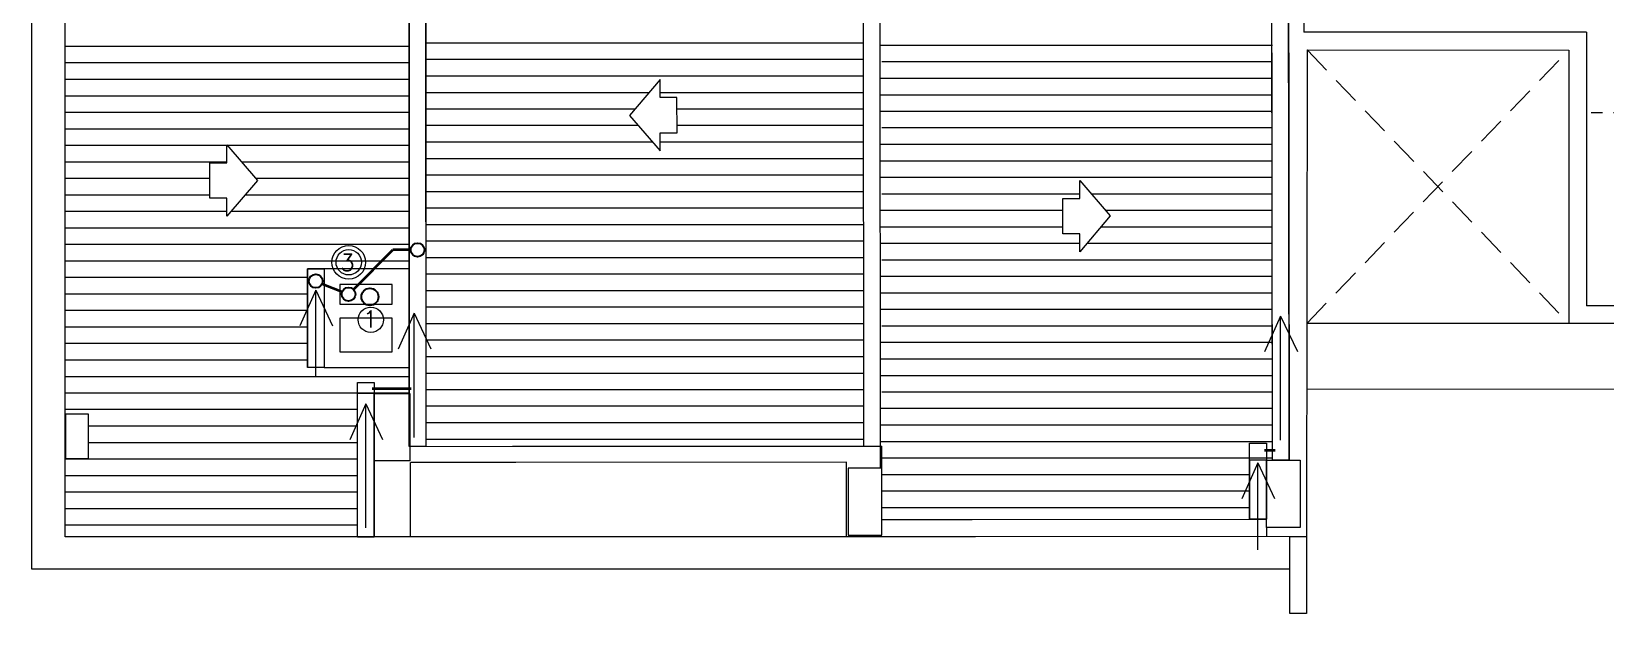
# Model space of a CAD drawing. Header units: millimetres. Extents: x 539 to 842, y -453 to -96.
# Drawn here: x 792.75 to 806.79, y -241.91 to -236.72 of the extents above; entities that cross this region are included whole.
import ezdxf

# ---------------------------------------------------------------- set-up
doc = ezdxf.new("R2010")
doc.units = ezdxf.units.MM
doc.header["$LTSCALE"] = 0.1
for name, pattern in [('CONTINUA', [0]), ('DASHED', [0.7, 0.5, -0.2]), ('HIDDEN', [0.375, 0.25, -0.125])]:
    doc.linetypes.add(name, pattern=pattern)
doc.layers.get('0').update_dxf_attribs({"lineweight": 5})
for name, color, linetype in [('00-Pluvial', 40, 'Continuous'), ('00-Ventilacion', 3, 'Continuous'), ('Textos', 7, 'Continuous')]:
    doc.layers.add(name, color=color, linetype=linetype)
doc.styles.add('Romans', font='romans.shx')

# ---------------------------------------------------------------- blocks, each defined once
blk = doc.blocks.new('T1-5P-2020')
at = {"color": 8}
for p, q in [((4088.513, 1352.248), (4088.512, 1359.448)), ((4091.582, 1358.964), (4091.582, 1353.056)), ((4091.727, 1358.965), (4091.732, 1353.056)), ((4095.638, 1353.06), (4095.632, 1358.968)), ((4095.788, 1352.863), (4095.782, 1358.968)), ((4090.675, 1354.641), (4090.675, 1353.761)), ((4090.824, 1354.641), (4090.675, 1354.641)), ((4090.824, 1353.761), (4090.675, 1353.761)), ((4099.589, 1353.569), (4115.451, 1353.553)), ((4091.121, 1352.248), (4091.121, 1353.527)), ((4091.271, 1353.527), (4091.121, 1353.527)), ((4091.271, 1352.248), (4091.271, 1353.056)), ((4095.797, 1352.863), (4095.797, 1353.057)), ((4091.594, 1352.248), (4091.594, 1352.912)), ((4095.482, 1352.248), (4088.513, 1352.248))]:
    blk.add_line(p, q, dxfattribs=at)
at = {"color": 8, "lineweight": 5}
for p, q in [((4099.559, 1357.905), (4099.562, 1356.751)), ((4099.283, 1352.934), (4099.278, 1357.816)), ((4099.428, 1355.532), (4099.425, 1357.784)), ((4102.083, 1356.751), (4099.562, 1356.751)), ((4102.083, 1356.751), (4102.084, 1354.309)), ((4099.592, 1356.593), (4099.588, 1352.252)), ((4099.592, 1356.593), (4101.926, 1356.591)), ((4101.926, 1356.591), (4101.927, 1354.152)), ((4099.431, 1352.934), (4099.428, 1355.532)), ((4107.426, 1354.311), (4102.084, 1354.309)), ((4104.814, 1354.152), (4099.59, 1354.154)), ((4091.587, 1353.056), (4092.504, 1353.057)), ((4092.504, 1353.057), (4095.797, 1353.057)), ((4092.534, 1352.913), (4091.594, 1352.912)), ((4095.482, 1352.916), (4092.534, 1352.913)), ((4095.482, 1352.248), (4095.482, 1352.916)), ((4099.079, 1352.934), (4099.079, 1352.407)), ((4099.229, 1352.934), (4099.079, 1352.934)), ((4095.797, 1352.404), (4096.605, 1352.405)), ((4096.605, 1352.405), (4099.229, 1352.407)), ((4099.229, 1352.334), (4099.229, 1352.251)), ((4096.635, 1352.249), (4095.482, 1352.248)), ((4099.588, 1352.252), (4096.635, 1352.249))]:
    blk.add_line(p, q, dxfattribs=at)
at = {"color": 8, "linetype": 'CONTINUA', "lineweight": 13}
for p, q in [((4091.733, 1356.657), (4095.637, 1356.657)), ((4088.513, 1356.627), (4091.582, 1356.627)), ((4091.733, 1356.51), (4095.637, 1356.51)), ((4095.788, 1356.636), (4099.282, 1356.636)), ((4088.513, 1356.48), (4091.582, 1356.48)), ((4091.733, 1356.362), (4095.637, 1356.362)), ((4095.797, 1356.489), (4099.283, 1356.489)), ((4088.513, 1356.332), (4091.582, 1356.332)), ((4095.787, 1356.341), (4099.283, 1356.341)), ((4088.513, 1356.185), (4091.582, 1356.185)), ((4091.733, 1356.215), (4093.723, 1356.215)), ((4093.82, 1356.215), (4095.638, 1356.215)), ((4095.788, 1356.194), (4099.282, 1356.194)), ((4088.513, 1356.038), (4091.582, 1356.038)), ((4091.733, 1356.068), (4093.597, 1356.068)), ((4093.971, 1356.068), (4095.637, 1356.068)), ((4095.788, 1356.047), (4099.282, 1356.047)), ((4088.513, 1355.891), (4091.582, 1355.891)), ((4091.733, 1355.921), (4093.626, 1355.921)), ((4093.972, 1355.921), (4095.637, 1355.921)), ((4095.797, 1355.9), (4099.283, 1355.9)), ((4088.513, 1355.743), (4091.582, 1355.743)), ((4091.733, 1355.773), (4093.752, 1355.773)), ((4093.821, 1355.773), (4095.637, 1355.773)), ((4095.787, 1355.752), (4099.283, 1355.752)), ((4088.513, 1355.596), (4089.956, 1355.596)), ((4090.085, 1355.596), (4091.582, 1355.596)), ((4091.733, 1355.626), (4095.638, 1355.626)), ((4095.788, 1355.605), (4099.282, 1355.605)), ((4088.513, 1355.449), (4089.805, 1355.449)), ((4090.211, 1355.449), (4091.582, 1355.449)), ((4091.733, 1355.479), (4095.637, 1355.479)), ((4095.788, 1355.458), (4099.282, 1355.458)), ((4088.513, 1355.301), (4089.805, 1355.301)), ((4090.12, 1355.301), (4091.582, 1355.301)), ((4091.733, 1355.331), (4095.637, 1355.331)), ((4095.797, 1355.311), (4097.564, 1355.311)), ((4097.666, 1355.311), (4099.283, 1355.311)), ((4088.513, 1355.154), (4089.956, 1355.154)), ((4089.994, 1355.154), (4091.582, 1355.154)), ((4091.733, 1355.184), (4095.637, 1355.184)), ((4095.787, 1355.163), (4097.413, 1355.163)), ((4097.792, 1355.163), (4099.283, 1355.163)), ((4088.513, 1355.007), (4091.582, 1355.007)), ((4091.733, 1355.037), (4095.638, 1355.037)), ((4095.788, 1355.016), (4097.413, 1355.016)), ((4097.754, 1355.016), (4099.282, 1355.016)), ((4088.513, 1354.86), (4091.582, 1354.86)), ((4091.733, 1354.89), (4095.637, 1354.89)), ((4095.788, 1354.869), (4097.564, 1354.869)), ((4097.628, 1354.869), (4099.282, 1354.869)), ((4088.513, 1354.712), (4091.582, 1354.712)), ((4091.733, 1354.742), (4095.637, 1354.742)), ((4095.797, 1354.721), (4099.283, 1354.721)), ((4088.513, 1354.565), (4090.675, 1354.565)), ((4091.733, 1354.595), (4095.637, 1354.595)), ((4095.787, 1354.574), (4099.283, 1354.574)), ((4088.513, 1354.418), (4090.675, 1354.418)), ((4091.733, 1354.448), (4095.638, 1354.448)), ((4095.788, 1354.427), (4099.282, 1354.427)), ((4088.513, 1354.271), (4090.675, 1354.271)), ((4091.733, 1354.3), (4095.637, 1354.3)), ((4095.788, 1354.28), (4099.282, 1354.28)), ((4088.513, 1354.123), (4090.675, 1354.123)), ((4091.733, 1354.153), (4095.637, 1354.153)), ((4095.797, 1354.132), (4099.283, 1354.132)), ((4088.513, 1353.976), (4090.675, 1353.976)), ((4091.733, 1354.006), (4095.637, 1354.006)), ((4095.787, 1353.985), (4099.283, 1353.985)), ((4091.733, 1353.859), (4095.638, 1353.859)), ((4095.788, 1353.838), (4099.282, 1353.838)), ((4088.513, 1353.829), (4090.675, 1353.829)), ((4091.733, 1353.711), (4095.637, 1353.711)), ((4088.513, 1353.681), (4091.582, 1353.681)), ((4091.733, 1353.564), (4095.637, 1353.564)), ((4095.788, 1353.69), (4099.282, 1353.69)), ((4088.513, 1353.534), (4091.582, 1353.534)), ((4091.733, 1353.417), (4095.637, 1353.417)), ((4095.797, 1353.543), (4099.283, 1353.543)), ((4088.513, 1353.387), (4091.121, 1353.387)), ((4095.787, 1353.396), (4099.283, 1353.396)), ((4088.718, 1353.24), (4091.121, 1353.24)), ((4091.733, 1353.27), (4095.638, 1353.27)), ((4095.788, 1353.249), (4099.282, 1353.249)), ((4088.718, 1353.092), (4091.121, 1353.092)), ((4091.733, 1353.122), (4095.638, 1353.122)), ((4095.788, 1353.101), (4099.282, 1353.101)), ((4088.513, 1352.945), (4091.121, 1352.945)), ((4095.797, 1352.954), (4099.283, 1352.954)), ((4088.513, 1352.798), (4091.121, 1352.798)), ((4095.797, 1352.807), (4099.079, 1352.807)), ((4088.513, 1352.65), (4091.121, 1352.65)), ((4095.797, 1352.66), (4099.079, 1352.66)), ((4088.513, 1352.503), (4091.121, 1352.503)), ((4095.797, 1352.512), (4099.079, 1352.512)), ((4088.513, 1352.356), (4091.121, 1352.356))]:
    blk.add_line(p, q, dxfattribs=at)
at = {"color": 8, "linetype": 'HIDDEN', "lineweight": 5, "ltscale": 10}
for p, q in [((4099.59, 1354.154), (4101.926, 1356.591)), ((4099.592, 1356.593), (4101.927, 1354.153))]:
    blk.add_line(p, q, dxfattribs=at)
at = {"color": 8}
for points in [[(4088.213, 1359.448), (4088.213, 1351.965), (4099.438, 1351.965)], [(4093.972, 1355.854), (4093.971, 1356.169), (4093.82, 1356.168), (4093.82, 1356.329), (4093.549, 1356.01), (4093.821, 1355.692), (4093.821, 1355.853), (4093.972, 1355.854)], [(4089.805, 1355.271), (4089.805, 1355.586), (4089.956, 1355.586), (4089.956, 1355.747), (4090.228, 1355.428), (4089.956, 1355.11), (4089.956, 1355.271), (4089.805, 1355.271)], [(4097.413, 1354.954), (4097.413, 1355.269), (4097.564, 1355.269), (4097.564, 1355.43), (4097.836, 1355.112), (4097.564, 1354.793), (4097.564, 1354.954), (4097.413, 1354.954)]]:
    blk.add_lwpolyline(points, dxfattribs=at)
at = {"color": 8, "linetype": 'DASHED'}
blk.add_lwpolyline([(4107.426, 1356.033), (4102.083, 1356.031)], dxfattribs=at)
at = {"color": 8, "linetype": 'CONTINUA', "lineweight": 15}
for points in [[(4091.582, 1354.641), (4090.824, 1354.641), (4090.824, 1353.761), (4091.582, 1353.761)], [(4091.43, 1354.501), (4090.964, 1354.501), (4090.964, 1354.326), (4091.43, 1354.326)], [(4091.43, 1354.201), (4090.964, 1354.201), (4090.964, 1353.901), (4091.43, 1353.901)]]:
    blk.add_lwpolyline(points, close=True, dxfattribs=at)
at = {"color": 8}
for points in [[(4091.271, 1353.527), (4091.587, 1353.527), (4091.587, 1352.927), (4091.271, 1352.927)], [(4088.518, 1353.346), (4088.718, 1353.346), (4088.718, 1352.946), (4088.518, 1352.946)], [(4095.797, 1352.863), (4095.497, 1352.863), (4095.497, 1352.263), (4095.797, 1352.263)], [(4099.588, 1351.565), (4099.438, 1351.565), (4099.438, 1352.252), (4099.588, 1352.252)]]:
    blk.add_lwpolyline(points, close=True, dxfattribs=at)
at = {"color": 8, "lineweight": 5}
blk.add_lwpolyline([(4099.229, 1352.934), (4099.529, 1352.934), (4099.529, 1352.334), (4099.229, 1352.334)], close=True, dxfattribs=at)

msp = doc.modelspace()

# ---------------------------------------------------------------- linework, layer by layer
at = {"layer": '00-Pluvial', "lineweight": 20}
for p, q in [((795.282, -239.024), (795.139, -239.344)), ((795.282, -239.798), (795.282, -239.024)), ((795.282, -239.024), (795.431, -239.342)), ((796.16, -239.23), (796.017, -239.551)), ((796.16, -240.338), (796.16, -239.23)), ((796.16, -239.23), (796.308, -239.548)), ((803.889, -239.256), (803.746, -239.576)), ((803.889, -240.363), (803.889, -239.256)), ((803.889, -239.256), (804.038, -239.573)), ((795.728, -240.039), (795.586, -240.359)), ((795.729, -241.146), (795.728, -240.039)), ((795.728, -240.039), (795.877, -240.357)), ((803.686, -240.566), (803.543, -240.887)), ((803.687, -241.341), (803.686, -240.566)), ((803.686, -240.566), (803.835, -240.884))]:
    msp.add_line(p, q, dxfattribs=at)
at = {"layer": '00-Pluvial', "linetype": 'CONTINUA', "lineweight": 13}
for points in [[(796.115, -234.511), (796.265, -234.511), (796.265, -240.419), (796.115, -240.419)], [(803.964, -240.541), (803.816, -240.541), (803.811, -235.692), (803.958, -235.692)], [(795.208, -238.834), (795.357, -238.834), (795.357, -239.714), (795.208, -239.714)], [(795.804, -241.228), (795.654, -241.228), (795.654, -239.848), (795.804, -239.848)], [(803.762, -241.068), (803.612, -241.068), (803.612, -240.391), (803.762, -240.391)]]:
    msp.add_lwpolyline(points, close=True, dxfattribs=at)
at = {"layer": '00-Pluvial', "lineweight": 40}
for points in [[(795.619, -239.018), (795.97, -238.666)], [(796.129, -238.666), (795.97, -238.666)], [(795.339, -238.967), (795.519, -239.039)], [(795.786, -239.901), (796.133, -239.901)], [(803.746, -240.451), (803.84, -240.451)]]:
    msp.add_lwpolyline(points, dxfattribs=at)
at = {"layer": '00-Pluvial', "lineweight": 20}
for radius in [0.15, 0.113]:
    msp.add_circle((795.576, -238.776), radius, dxfattribs=at)
at = {"layer": '00-Pluvial', "lineweight": 30}
for centre in [(796.19, -238.666), (795.282, -238.944), (795.575, -239.061), (795.575, -239.061)]:
    msp.add_circle(centre, 0.0612, dxfattribs=at)
at = {"layer": '00-Ventilacion', "lineweight": 30}
msp.add_circle((795.765, -239.084), 0.0765, dxfattribs=at)
at = {"layer": '00-Ventilacion', "color": 3, "lineweight": 20}
msp.add_circle((795.773, -239.289), 0.113, dxfattribs=at)

# ---------------------------------------------------------------- block references
at = {"color": 8}
msp.add_blockref('T1-5P-2020', (-3295.467, -1593.475), dxfattribs=at)

# ---------------------------------------------------------------- texts
at = {"layer": 'Textos', "style": 'Romans'}
for s, p in [('3', (795.499, -238.853)), ('1', (795.703, -239.358))]:
    msp.add_text(s, height=0.15, rotation=360, dxfattribs=at).set_placement(p)

doc.saveas('drawing.dxf')
